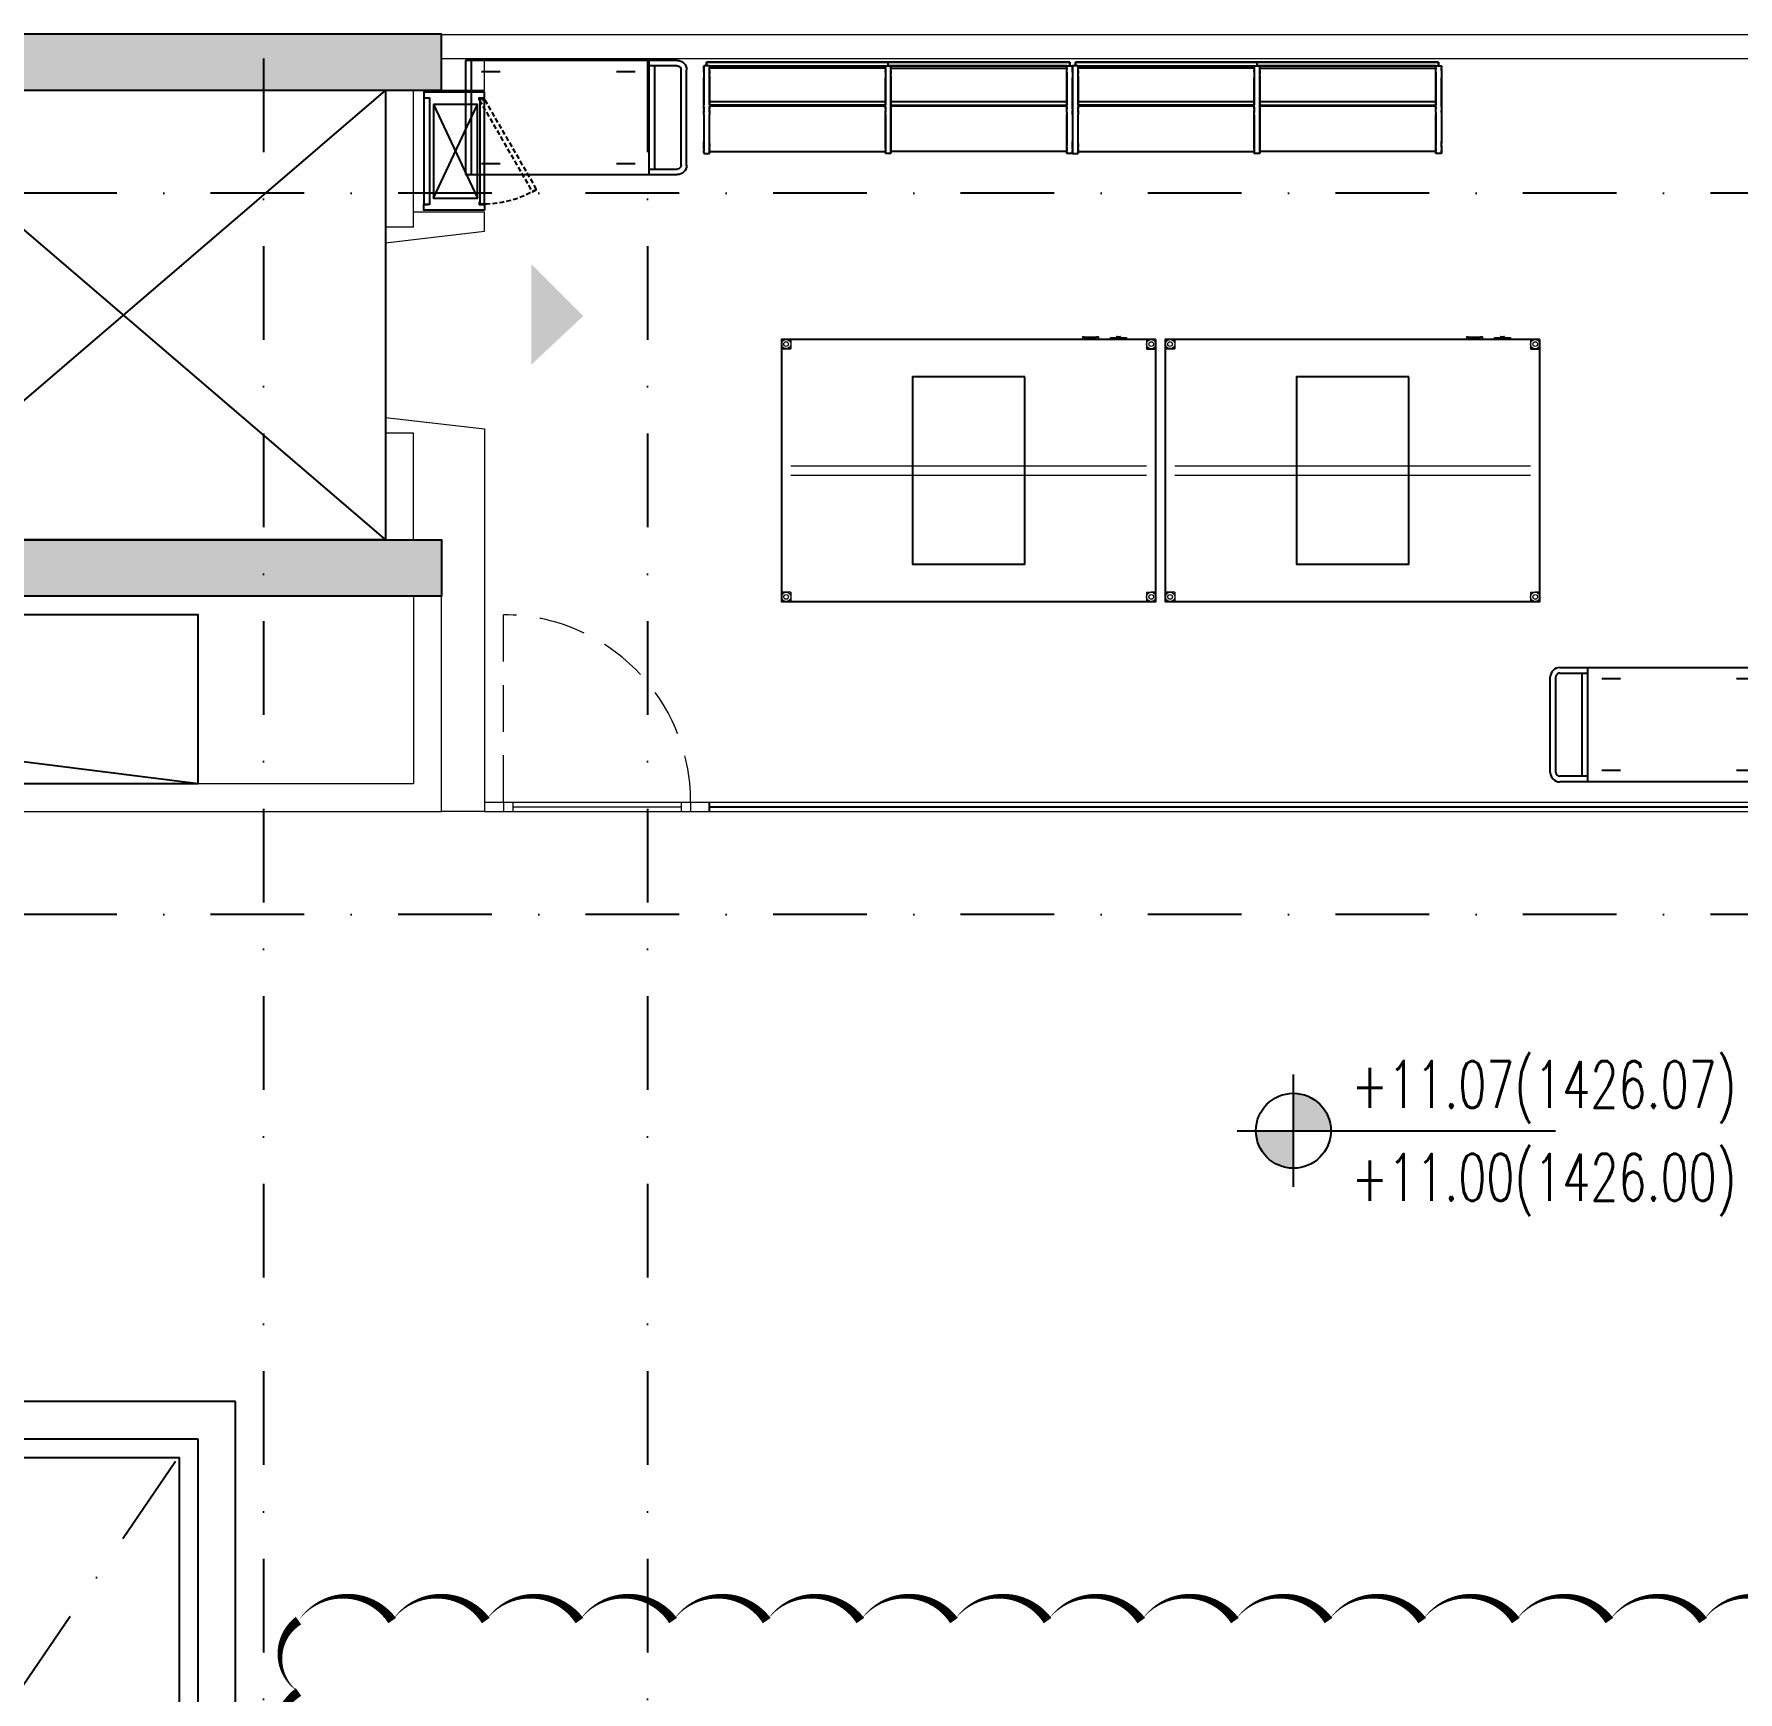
# Model space of a CAD drawing. Header units: millimetres. Extents: x -2755 to 27598, y -1135 to 13405.
# Drawn here: x 13842 to 14752, y 4345 to 5230 of the extents above; entities that cross this region are included whole.
import ezdxf

# ---------------------------------------------------------------- set-up
doc = ezdxf.new("R2010")
doc.units = ezdxf.units.MM
doc.header["$LTSCALE"] = 100
for name, pattern in [('ACAD_ISO03W100', [30, 12, -18]), ('DASHDOT', [1, 0.5, -0.25, 0, -0.25]), ('DASHDOT2', [0.5, 0.25, -0.125, 0, -0.125]), ('HIDDEN', [0.375, 0.25, -0.125])]:
    doc.linetypes.add(name, pattern=pattern)
doc.layers.add('AKS', color=7, linetype='DASHDOT2', transparency=0.8)
for name, color, linetype in [('DUVAR', 7, 'Continuous'), ('GOR', 7, 'Continuous'), ('KA-PEN', 5, 'Continuous'), ('KOLON', 7, 'Continuous'), ('KOT', 7, 'Continuous'), ('MERD', 7, 'Continuous'), ('OK', 7, 'Continuous'), ('OLCU DIS', 7, 'Continuous'), ('Rec-mantolamabazarengi', 45, 'Continuous'), ('TARAMA', 7, 'Continuous'), ('TEFRIS TIBBI', 7, 'Continuous')]:
    doc.layers.add(name, color=color, linetype=linetype)
doc.layers.add('REVIZYON_4', color=7, linetype='Continuous', true_color=0x1f38e0)
for name, color, linetype, lineweight in [('Y-DUVAR ALCIPAN', 94, 'Continuous', 20), ('Y-DUVAR BIMS', 14, 'Continuous', 25), ('Y-DUVAR GAZBETON', 161, 'Continuous', 20)]:
    doc.layers.add(name, color=color, linetype=linetype, lineweight=lineweight)
doc.styles.add('olcu', font='romans.shx', dxfattribs={"width": 0.5})
doc.dimstyles.new('1-200', dxfattribs={"dimtxt": 40, "dimasz": 2, "dimexe": 0, "dimexo": 0, "dimgap": 10, "dimtad": 1, "dimdec": 4, "dimrnd": 0.1, "dimzin": 9, "dimdsep": 46, "dimtxsty": 'olcu', "dimblk1": 'SOL', "dimblk2": 'SAG', "dimsah": 1, "dimcen": 0, "dimse1": 1, "dimse2": 1, "dimclre": 13, "dimadec": 0, "dimazin": 0, "dimtfac": 1, "dimtdec": 4, "dimtix": 1, "dimtmove": 2, "dimatfit": 2, "dimldrblk": 'SOL', "dimfxl": 0, "dimtolj": 1, "dimarcsym": 0})

# ---------------------------------------------------------------- blocks, each defined once
blk = doc.blocks.new('asansorler1')
at = {"layer": 'MERD', "color": 6, "linetype": 'Continuous'}
for p, q in [((14050, 5190), (14330, 4950)), ((14330, 5190), (14050, 4950))]:
    blk.add_line(p, q, dxfattribs=at)
blk.add_lwpolyline([(14050, 4950), (14050, 5190), (14330, 5190), (14330, 4950)], close=True, dxfattribs=at)
blk = doc.blocks.new('TASIYICI SISTEM (2.KAT)')
at = {"layer": 'TARAMA'}
h = blk.add_hatch(dxfattribs=at)
h.set_pattern_fill('ANSI33', color=253, scale=100)
h.set_pattern_definition([(45, (83461.35, -12320), (-17.6776695, 17.6776695), []), (45, (83479.027, -12320), (-17.6776695, 17.6776695), [12.5, -6.25])])
h.paths.add_polyline_path([(2445, -4415), (2345, -4415), (2345, -5710), (2375, -5710), (2375, -5565), (2645, -5565), (2645, -5245), (2615, -5245), (2615, -5535), (2375, -5535), (2375, -4445), (2445, -4445)])
h.paths.add_polyline_path([(2305, -8055), (2375, -8055), (2375, -7995), (2305, -7995)])
h.paths.add_polyline_path([(9750, -10610), (9820, -10610), (9820, -10540), (9750, -10540)])
h.paths.add_polyline_path([(8900, -10610), (8970, -10610), (8970, -10540), (8900, -10540)])
h.paths.add_polyline_path([(8050, -10610), (8120, -10610), (8120, -10540), (8050, -10540)])
h.paths.add_polyline_path([(13150, -8060), (13220, -8060), (13220, -7990), (13150, -7990)])
h.paths.add_polyline_path([(13150, -6360), (13220, -6360), (13220, -6290), (13150, -6290)])
h.paths.add_polyline_path([(13150, -7210), (13220, -7210), (13220, -7140), (13150, -7140)])
h.paths.add_polyline_path([(8865, -6320), (8970, -6320), (8970, -6290), (8865, -6290)])
h.paths.add_polyline_path([(8865, -6780), (8970, -6780), (8970, -6750), (8865, -6750)])
h.paths.add_polyline_path([(9367.5, -7360), (9367.5, -7390), (8900, -7390), (8900, -7360)])
h.paths.add_polyline_path([(9750, -9760), (9820, -9760), (9820, -9690), (9750, -9690)])
h.paths.add_polyline_path([(8900, -9760), (8970, -9760), (8970, -9690), (8900, -9690)])
h.paths.add_polyline_path([(8050, -9760), (8120, -9760), (8120, -9690), (8050, -9690)])
h.paths.add_polyline_path([(9750, -7210), (9820, -7210), (9820, -7080), (9750, -7080)])
h.paths.add_polyline_path([(5260, -8060), (5330, -8060), (5330, -7990), (5260, -7990)])
h.paths.add_polyline_path([(6110, -8060), (6180, -8060), (6180, -7990), (6110, -7990)])
h.paths.add_polyline_path([(12300, -8060), (12370, -8060), (12370, -7990), (12300, -7990)])
h.paths.add_polyline_path([(11450, -8060), (11520, -8060), (11520, -7990), (11450, -7990)])
h.paths.add_polyline_path([(4335, -7205), (4405, -7205), (4405, -7145), (4335, -7145)])
h.paths.add_polyline_path([(9367.5, -7120), (9027.5, -7120), (9027.5, -7090), (9367.5, -7090)])
h.paths.add_polyline_path([(2880, -10170), (2335, -10170), (2335, -9740), (2880, -9740), (2880, -9710), (2305, -9710), (2305, -10200), (2880, -10200)])
h.paths.add_polyline_path([(3595, -10055), (3595, -10200), (3780, -10200), (3780, -10170), (3625, -10170), (3625, -10055)])
h.paths.add_polyline_path([(6960, -7210), (7030, -7210), (7030, -7080), (6960, -7080)])
h.paths.add_polyline_path([(9750, -8910), (9820, -8910), (9820, -8840), (9750, -8840)])
h.paths.add_polyline_path([(8900, -8910), (8970, -8910), (8970, -8840), (8900, -8840)])
h.paths.add_polyline_path([(8050, -8910), (8120, -8910), (8120, -8840), (8050, -8840)])
h.paths.add_polyline_path([(12300, -6360), (12370, -6360), (12370, -6290), (12300, -6290)])
h.paths.add_polyline_path([(12300, -7210), (12370, -7210), (12370, -7140), (12300, -7140)])
h.paths.add_polyline_path([(11450, -6360), (11520, -6360), (11520, -6290), (11450, -6290)])
h.paths.add_polyline_path([(11450, -7210), (11520, -7210), (11520, -7140), (11450, -7140)])
h.paths.add_polyline_path([(10600, -6360), (10670, -6360), (10670, -6290), (10600, -6290)])
h.paths.add_polyline_path([(10600, -7210), (10670, -7210), (10670, -7140), (10600, -7140)])
h.paths.add_polyline_path([(10600, -8060), (10670, -8060), (10670, -7990), (10600, -7990)])
h.paths.add_polyline_path([(3060, -8840), (3130, -8840), (3130, -8910), (3060, -8910)])
h.paths.add_polyline_path([(2305, -8905), (2375, -8905), (2375, -8845), (2305, -8845)])
h.paths.add_polyline_path([(2995, -5525), (3245, -5525), (3245, -5565), (2995, -5565)])
h.paths.add_polyline_path([(4355, -10200), (4405, -10200), (4405, -10130), (4355, -10130)])
h.paths.add_polyline_path([(9750, -6360), (9820, -6360), (9820, -6290), (9750, -6290)])
h.paths.add_polyline_path([(9750, -8060), (9820, -8060), (9820, -7990), (9750, -7990)])
h.paths.add_polyline_path([(8900, -8060), (8970, -8060), (8970, -7990), (8900, -7990)])
h.paths.add_polyline_path([(8050, -8060), (8120, -8060), (8120, -7990), (8050, -7990)])
h.paths.add_polyline_path([(6960, -8060), (7030, -8060), (7030, -7990), (6960, -7990)])
h.paths.add_polyline_path([(6110, -7210), (6180, -7210), (6180, -7140), (6110, -7140)])
h.paths.add_polyline_path([(5260, -7210), (5330, -7210), (5330, -7140), (5260, -7140)])
h.paths.add_polyline_path([(6960, -6360), (7030, -6360), (7030, -6290), (6960, -6290)])
h.paths.add_polyline_path([(6110, -6360), (6180, -6360), (6180, -6290), (6110, -6290)])
h.paths.add_polyline_path([(5260, -6360), (5330, -6360), (5330, -6290), (5260, -6290)])
h.paths.add_polyline_path([(3060, -7210), (3130, -7210), (3130, -7140), (3060, -7140)])
h.paths.add_polyline_path([(3710, -7210), (3780, -7210), (3780, -7140), (3710, -7140)])
h.paths.add_polyline_path([(2305, -7205), (2375, -7205), (2375, -7145), (2305, -7145)], flags=0)
h.paths.add_polyline_path([(2305, -7205), (2375, -7205), (2375, -7145), (2305, -7145)], flags=17)
h.paths.add_polyline_path([(3060, -8060), (3130, -8060), (3130, -7990), (3060, -7990)])
h.paths.add_polyline_path([(4335, -8055), (4405, -8055), (4405, -7995), (4335, -7995)])
h.paths.add_polyline_path([(3710, -8060), (3780, -8060), (3780, -7990), (3710, -7990)])
h.paths.add_polyline_path([(4335, -8905), (4405, -8905), (4405, -8845), (4335, -8845)])
h.paths.add_polyline_path([(3710, -8910), (3780, -8910), (3780, -8840), (3710, -8840)])
h.paths.add_polyline_path([(4355, -9760), (4405, -9760), (4405, -9690), (4355, -9690)])
h.paths.add_polyline_path([(3710, -9760), (3780, -9760), (3780, -9690), (3710, -9690)])
h.paths.add_polyline_path([(2305, -7205), (2375, -7205), (2375, -7145), (2305, -7145)], flags=17)
h.paths.add_polyline_path([(2305, -6320), (3130, -6320), (3130, -6250), (3060, -6250), (3060, -6290), (2375, -6290), (2375, -6250), (2305, -6250)])
h.paths.add_polyline_path([(4130, -5805), (3840, -5805), (3840, -6290), (3710, -6290), (3710, -6320), (3870, -6320), (3870, -5835), (4130, -5835), (4130, -6320), (4405, -6320), (4405, -6290), (4160, -6290), (4160, -5535), (3710, -5535), (3710, -5565), (4130, -5565)])
h.paths.add_polyline_path([(8110, -6320), (7870, -6320), (7870, -6780), (7840, -6780), (7840, -6290), (8725, -6290), (8725, -6320), (8140, -6320), (8140, -6750), (8725, -6750), (8725, -6780), (8110, -6780)])
h.paths.add_polyline_path([(7840, -7360), (8180, -7360), (8180, -7390), (7840, -7390)])
h.paths.add_polyline_path([(7840, -7120), (8180, -7120), (8180, -7090), (7840, -7090)])
h.paths.add_polyline_path([(4415, -7210), (4465, -7210), (4465, -7140), (4415, -7140)])
h.paths.add_polyline_path([(4480, -6320), (4415, -6320), (4415, -6290), (4480, -6290)])
h.paths.add_polyline_path([(3060, -10170), (3060, -10200), (3245, -10200), (3245, -10170), (3245, -9995), (3215, -9995), (3215, -10170)])
h.paths.add_polyline_path([(2880, -10200), (2305, -10200), (2305, -9710), (2880, -9710), (2880, -9740), (2335, -9740), (2335, -10170), (2880, -10170)])
at = {"layer": 'AKS', "color": 14, "ltscale": 2}
for p, q in [((8085, 1005), (8085, -13375)), ((8290, 1005), (8290, -13375)), ((16415, -7175), (-7145, -7175)), ((16415, -7560), (-7145, -7560))]:
    blk.add_line(p, q, dxfattribs=at)
at = {"layer": 'GOR', "color": 6}
blk.add_lwpolyline([(7870, -7400), (7890, -7470), (8050, -7490)], dxfattribs=at)
blk.add_lwpolyline([(7870, -7490), (8050, -7490), (8050, -7400), (7870, -7400)], close=True, dxfattribs=at)
at = {"layer": 'KOLON', "color": 4}
for points in [[(7840, -7120), (8180, -7120), (8180, -7090), (7840, -7090)], [(7840, -7360), (8180, -7360), (8180, -7390), (7840, -7390)]]:
    blk.add_lwpolyline(points, close=True, dxfattribs=at)
at = {"layer": 'Y-DUVAR GAZBETON'}
for p, q in [((8150, -7193), (8150, -7120)), ((8165, -7193), (8165, -7120)), ((8165, -7193), (8150, -7193)), ((8150, -7360), (8150, -7303)), ((8165, -7303), (8150, -7303)), ((8165, -7360), (8165, -7303))]:
    blk.add_line(p, q, dxfattribs=at)
at = {"layer": 'MERD', "color": 6}
blk.add_blockref('asansorler1', (-6180, -12310), dxfattribs=at)
blk = doc.blocks.new('KOT-PL(TEMIZ&KABA)')
at = {"layer": 'KOT', "linetype": 'Continuous', "lineweight": -3}
h = blk.add_hatch(color=7, dxfattribs=at)
h.paths.add_polyline_path([(0, 0), (0.2, 0, 0.414214), (0, 0.2)])
h.paths.add_polyline_path([(0, 0), (-0.2, 0, 0.414214), (0, -0.2)])
at = {"layer": 'KOT', "color": 7, "lineweight": -3}
for p, q in [((0, -0.3), (0, 0.3)), ((-0.3, 0), (1.4, 0))]:
    blk.add_line(p, q, dxfattribs=at)
at = {"layer": 'KOT', "color": 7, "linetype": 'Continuous', "lineweight": -3}
blk.add_circle((0, 0), 0.2, dxfattribs=at)
at = {"layer": 'KOT', "color": 7, "linetype": 'Continuous', "lineweight": -3, "style": 'olcu', "width": 0.7}
for tag, p in [('KOTTEMIZ', (0.3105, 0.1216)), ('KOTKABA', (0.3105, -0.3734))]:
    blk.add_attdef(tag, p, '', height=0.25, dxfattribs=at)
blk = doc.blocks.new('DIS CEPHE_KAT2')
at = {"layer": 'Rec-mantolamabazarengi'}
blk.add_lwpolyline([(13930, 4190), (13920, 4190), (13920, 4470), (13612.5, 4470), (13612.5, 4480)], dxfattribs=at)
at = {"layer": 'Y-DUVAR BIMS'}
for p, q in [((13950, 4500), (13612.5, 4500)), ((13950, 4330), (13950, 4500)), ((13930, 4480), (13612.5, 4480)), ((13930, 4330), (13930, 4480))]:
    blk.add_line(p, q, dxfattribs=at)
blk = doc.blocks.new('SOL')
at = {"color": 0}
for p, q in [((0, 30), (0, -6.96)), ((7.58, 0), (-6.97, 0))]:
    blk.add_line(p, q, dxfattribs=at)
blk.add_circle((0, 0), 3, dxfattribs=at)
blk = doc.blocks.new('SAG')
at = {"color": 0}
for p, q in [((0, -30), (0, 6.96)), ((7.58, 0), (-6.97, 0))]:
    blk.add_line(p, q, dxfattribs=at)
blk.add_circle((0, 0), 3, dxfattribs=at)
blk = doc.blocks.new('*D236')
at = {"layer": 'OLCU DIS', "color": 0, "lineweight": -2, "transparency": 16777216}
blk.add_line((-1200, 1712), (-1200, 12198), dxfattribs=at)
at = {"layer": 'OLCU DIS', "color": 0, "lineweight": -2, "transparency": 16777216, "xscale": 2, "yscale": 2, "zscale": 2}
for name, p, rotation in [('SAG', (-1200, 12200), 90), ('SOL', (-1200, 1710), 270)]:
    blk.add_blockref(name, p, dxfattribs=dict(at, rotation=rotation))
at = {"layer": 'OLCU DIS', "color": 0, "transparency": 16777216, "insert": (-1230, 6955), "char_height": 40, "attachment_point": 5, "rotation": 90, "style": 'olcu'}
blk.add_mtext('\\A1;10490', dxfattribs=at)
blk = doc.blocks.new('_Open30')
at = {"color": 0, "linetype": 'ByBlock', "lineweight": -2}
for p, q in [((-1, 0.27), (0, 0)), ((0, 0), (-1, -0.27)), ((0, 0), (-1, 0))]:
    blk.add_line(p, q, dxfattribs=at)
blk = doc.blocks.new('*D280')
at = {"layer": 'OLCU DIS', "color": 0, "lineweight": -2, "transparency": 16777216}
blk.add_line((19098, -1055), (-328, -1055), dxfattribs=at)
at = {"layer": 'OLCU DIS', "color": 0, "lineweight": -2, "transparency": 16777216, "xscale": 2, "yscale": 2, "zscale": 2, "rotation": 180}
blk.add_blockref('SAG', (-330, -1055), dxfattribs=at)
at = {"layer": 'OLCU DIS', "color": 0, "lineweight": -2, "transparency": 16777216, "xscale": 2, "yscale": 2, "zscale": 2}
blk.add_blockref('SOL', (19100, -1055), dxfattribs=at)
at = {"layer": 'OLCU DIS', "color": 0, "transparency": 16777216, "insert": (9385, -1025), "char_height": 40, "attachment_point": 5, "style": 'olcu'}
blk.add_mtext('\\A1;19430', dxfattribs=at)
blk = doc.blocks.new('*D329')
at = {"layer": 'OLCU DIS', "color": 0, "lineweight": -2, "transparency": 16777216}
blk.add_line((13928, -695), (13619.49, -695), dxfattribs=at)
at = {"layer": 'OLCU DIS', "color": 0, "lineweight": -2, "transparency": 16777216, "xscale": 2, "yscale": 2, "zscale": 2, "rotation": 180}
blk.add_blockref('SAG', (13617.49, -695), dxfattribs=at)
at = {"layer": 'OLCU DIS', "color": 0, "lineweight": -2, "transparency": 16777216, "xscale": 2, "yscale": 2, "zscale": 2}
blk.add_blockref('SOL', (13930, -695), dxfattribs=at)
at = {"layer": 'OLCU DIS', "color": 0, "transparency": 16777216, "insert": (13773.75, -665), "char_height": 40, "attachment_point": 5, "style": 'olcu'}
blk.add_mtext('\\A1;312.5', dxfattribs=at)
blk = doc.blocks.new('*D358')
at = {"layer": 'OLCU DIS', "color": 0, "lineweight": -2, "transparency": 16777216}
blk.add_line((22230, 12198), (22230, 1712), dxfattribs=at)
at = {"layer": 'OLCU DIS', "color": 0, "lineweight": -2, "transparency": 16777216, "xscale": 2, "yscale": 2, "zscale": 2}
for name, p, rotation in [('SOL', (22230, 12200), 90), ('SAG', (22230, 1710), 270)]:
    blk.add_blockref(name, p, dxfattribs=dict(at, rotation=rotation))
at = {"layer": 'OLCU DIS', "color": 0, "transparency": 16777216, "insert": (22200, 6955), "char_height": 40, "attachment_point": 5, "rotation": 90, "style": 'olcu'}
blk.add_mtext('\\A1;10490', dxfattribs=at)
blk = doc.blocks.new('*D382')
at = {"layer": 'OLCU DIS', "color": 0, "lineweight": -2, "transparency": 16777216}
blk.add_line((21990, 6028), (21990, 4482), dxfattribs=at)
at = {"layer": 'OLCU DIS', "color": 0, "lineweight": -2, "transparency": 16777216, "xscale": 2, "yscale": 2, "zscale": 2}
for name, p, rotation in [('SOL', (21990, 6030), 90), ('SAG', (21990, 4480), 270)]:
    blk.add_blockref(name, p, dxfattribs=dict(at, rotation=rotation))
at = {"layer": 'OLCU DIS', "color": 0, "transparency": 16777216, "insert": (21960, 5255), "char_height": 40, "attachment_point": 5, "rotation": 90, "style": 'olcu'}
blk.add_mtext('\\A1;1550', dxfattribs=at)
blk = doc.blocks.new('*U145')
at = {"color": 0, "linetype": 'Continuous', "lineweight": 9, "ltscale": 200}
for p, q in [((0, 5), (0, 0)), ((0, 5), (15, 5)), ((0, 0), (15, 0)), ((10, 5), (10, 0)), ((15, 5), (15, 0)), ((15, 2.5), (105, 2.5)), ((105, 5), (105, 0)), ((105, 5), (120, 5)), ((105, 0), (120, 0)), ((110, 5), (110, 0)), ((120, 5), (120, 0))]:
    blk.add_line(p, q, dxfattribs=at)
at = {"color": 16, "linetype": 'Continuous', "lineweight": 9, "ltscale": 200}
for p, q in [((15, 5), (105, 5)), ((15, 0), (105, 0))]:
    blk.add_line(p, q, dxfattribs=at)
at = {"color": 0}
for p, q in [((120, 0), (120, 5)), ((687, 0), (687, 5)), ((697, 0), (697, 5))]:
    blk.add_line(p, q, dxfattribs=at)
at = {"color": 0, "linetype": 'HIDDEN', "lineweight": 9}
blk.add_lwpolyline([(10, 5), (10, 105)], dxfattribs=at)
at = {"color": 16, "linetype": 'Continuous', "lineweight": 9, "ltscale": 200}
for points in [[(120, 5), (687, 5)], [(120, 0), (687, 0)]]:
    blk.add_lwpolyline(points, dxfattribs=at)
at = {"color": 0}
for points in [[(120, 2.5), (687, 2.5)], [(687, 5), (697, 5)], [(687, 0), (697, 0)]]:
    blk.add_lwpolyline(points, dxfattribs=at)
at = {"color": 0, "linetype": 'HIDDEN', "lineweight": 9}
blk.add_arc((10, 5), 100, 360, 90, dxfattribs=at)
blk = doc.blocks.new('kontrol paneli')
at = {"color": 11}
for p, q in [((-56.35, 27.35), (-6.35, 3.85)), ((-6.35, 27.35), (-56.35, 3.85))]:
    blk.add_line(p, q, dxfattribs=at)
at = {"color": 8}
for points in [[(-58.65, 2.85), (-60, 2.85), (-60, 0), (-63, 0), (-63, 32.5), (-60, 32.5), (-60, 30.5)], [(-4.35, 2.85), (-3, 2.85), (-3, 0), (0, 0), (0, 32.5), (0, 32.5), (-3, 32.5), (-3, 30.5)]]:
    blk.add_lwpolyline(points, dxfattribs=at)
blk.add_lwpolyline([(-59.75, 32.5), (-3.25, 32.5), (-3.25, 29.35), (-59.75, 29.35)], close=True, dxfattribs=at)
at = {"color": 11}
blk.add_lwpolyline([(-56.35, 27.35), (-6.35, 27.35), (-6.35, 3.85), (-56.35, 3.85)], close=True, dxfattribs=at)
at = {"color": 5, "linetype": 'HIDDEN', "ltscale": 0.1}
blk.add_lwpolyline([(-58.74, 2.76), (-9.81, -25.49), (-11.11, -27.74), (-60.04, 0.51), (-58.74, 2.76), (-58.74, 2.76)], dxfattribs=at)
at = {"color": 5}
blk.add_lwpolyline([(-59.75, 2.6), (-3.25, 2.6), (-3.25, 0), (-59.75, 0)], close=True, dxfattribs=at)
blk.add_circle((-58.95, 0.8), 0.3, dxfattribs=at)
blk.add_circle((-58.95, 0.8), 0.3, dxfattribs=at)
at = {"color": 5, "linetype": 'HIDDEN', "ltscale": 0.1}
blk.add_arc((-58.95, 0.8), 55.71, 329.17714, 1.8517, dxfattribs=at)
blk = doc.blocks.new('M_TRO402')
at = {"color": 0, "linetype": 'Continuous'}
for p, q in [((-113, 30.5), (0, 30.5)), ((-113, 27.5), (-98, 27.5)), ((-101, -27.5), (-101, 27.5)), ((-98, -30.5), (-98, 30.5)), ((-3, 30.5), (-3, -30.5)), ((0, 30.5), (0, -30.5)), ((-118, -25.5), (-118, 25.5)), ((-115, -25.5), (-115, 25.5)), ((-98, -27.5), (-113, -27.5)), ((0, -30.5), (-113, -30.5))]:
    blk.add_line(p, q, dxfattribs=at)
at = {"color": 0, "linetype": 'HIDDEN'}
for p, q in [((-80.5, 24.5), (-90.5, 24.5)), ((-8.5, 24.5), (-18.5, 24.5)), ((-80.5, -24.5), (-90.5, -24.5)), ((-8.5, -24.5), (-18.5, -24.5))]:
    blk.add_line(p, q, dxfattribs=at)
at = {"color": 0, "linetype": 'Continuous'}
for centre, radius, start, end in [((-113, 25.5), 5, 89.86312, 180), ((-113, 25.5), 2, 89.86312, 180), ((-113, -25.5), 5, 180, 269.95437), ((-113, -25.5), 2, 180, 269.95437)]:
    blk.add_arc(centre, radius, start, end, dxfattribs=at)
blk = doc.blocks.new('M_MSF027')
at = {"color": 0}
for p, q in [((48.4875, 0), (-48.4875, 0)), ((-48.4875, 0), (48.4875, 0)), ((-48.4875, -2), (-48.4875, 0)), ((-48.4875, -2), (-48.4875, 0)), ((48.4875, -2), (48.4875, 0)), ((48.4875, 0), (48.4875, -2)), ((-48.4875, -2), (46.9875, -2)), ((46.9875, -2), (-48.4875, -2)), ((-46.9875, -3.2), (46.9875, -3.2)), ((-46.9875, -3.2), (46.9875, -3.2)), ((-46.9875, -21.075), (-46.9875, -3.2)), ((-46.9875, -21.075), (-46.9875, -3.2)), ((46.9875, -2), (49.9875, -2)), ((46.9875, -2.075), (46.9875, -2)), ((46.9875, -2.075), (46.9875, -2)), ((46.9875, -2.075), (46.9875, -2.275)), ((46.9875, -2.075), (46.9875, -2.275)), ((46.9875, -2.625), (46.9875, -2.275)), ((46.9875, -2.625), (46.9875, -2.275)), ((46.9875, -3.1), (46.9875, -2.625)), ((46.9875, -3.1), (46.9875, -2.625)), ((46.9875, -3.1), (46.9875, -3.7)), ((46.9875, -3.1), (46.9875, -3.7)), ((46.9875, -4.425), (46.9875, -3.7)), ((46.9875, -4.425), (46.9875, -3.7)), ((46.9875, -5.275), (46.9875, -4.425)), ((46.9875, -5.275), (46.9875, -4.425)), ((46.9875, -6.2), (46.9875, -5.275)), ((46.9875, -5.275), (46.9875, -6.2)), ((46.9875, -7.2), (46.9875, -6.2)), ((46.9875, -6.2), (46.9875, -7.2)), ((46.9875, -7.2), (46.9875, -8.275)), ((46.9875, -8.275), (46.9875, -7.2)), ((46.9875, -22.75), (46.9875, -8.275)), ((46.9875, -8.275), (46.9875, -22.75)), ((46.9875, -22.75), (46.9875, -8.275)), ((49.9875, -2), (49.9875, -2.075)), ((49.9875, -2), (49.9875, -2.075)), ((49.9875, -2.275), (49.9875, -2.075)), ((49.9875, -2.275), (49.9875, -2.075)), ((49.9875, -2.275), (49.9875, -2.625)), ((49.9875, -2.625), (49.9875, -2.275)), ((49.9875, -2.625), (49.9875, -3.1)), ((49.9875, -2.625), (49.9875, -3.1)), ((49.9875, -3.7), (49.9875, -3.1)), ((49.9875, -3.7), (49.9875, -3.1)), ((49.9875, -3.7), (49.9875, -4.425)), ((49.9875, -4.425), (49.9875, -3.7)), ((49.9875, -4.425), (49.9875, -5.275)), ((49.9875, -4.425), (49.9875, -5.275)), ((49.9875, -5.275), (49.9875, -6.2)), ((49.9875, -5.275), (49.9875, -6.2)), ((49.9875, -6.2), (49.9875, -7.2)), ((49.9875, -6.2), (49.9875, -7.2)), ((49.9875, -7.2), (49.9875, -8.275)), ((49.9875, -7.2), (49.9875, -8.275)), ((49.9875, -22.75), (49.9875, -8.275)), ((49.9875, -8.275), (49.9875, -22.75)), ((49.9875, -8.275), (49.9875, -22.75)), ((-46.9875, -21.075), (46.9875, -21.075)), ((-46.9875, -23), (-46.9875, -21.075)), ((-46.9875, -23), (46.9875, -23)), ((-46.9875, -23.525), (-46.9875, -23)), ((-46.9875, -23.525), (-46.9875, -47.675)), ((-46.9875, -47.675), (-46.9875, -23.525)), ((46.9875, -23.525), (-46.9875, -23.525)), ((46.9875, -23.775), (46.9875, -22.75)), ((46.9875, -23.775), (46.9875, -22.75)), ((46.9875, -24.825), (46.9875, -23.775)), ((46.9875, -23.775), (46.9875, -24.825)), ((46.9875, -25.85), (46.9875, -24.825)), ((46.9875, -25.85), (46.9875, -24.825)), ((46.9875, -26.9), (46.9875, -25.85)), ((46.9875, -26.9), (46.9875, -25.85)), ((46.9875, -26.9), (46.9875, -27.925)), ((46.9875, -26.9), (46.9875, -27.925)), ((49.9875, -22.75), (49.9875, -23.775)), ((49.9875, -23.775), (49.9875, -22.75)), ((49.9875, -23.775), (49.9875, -24.825)), ((49.9875, -23.775), (49.9875, -24.825)), ((49.9875, -24.825), (49.9875, -25.85)), ((49.9875, -24.825), (49.9875, -25.85)), ((49.9875, -25.85), (49.9875, -26.9)), ((49.9875, -26.9), (49.9875, -25.85)), ((49.9875, -26.9), (49.9875, -27.925)), ((49.9875, -26.9), (49.9875, -27.925)), ((46.9875, -42.4), (46.9875, -27.925)), ((46.9875, -27.925), (46.9875, -42.4)), ((49.9875, -27.925), (49.9875, -42.4)), ((49.9875, -27.925), (49.9875, -42.4)), ((46.9875, -43.475), (46.9875, -42.4)), ((46.9875, -42.4), (46.9875, -43.475)), ((46.9875, -43.475), (46.9875, -44.475)), ((46.9875, -44.475), (46.9875, -43.475)), ((46.9875, -45.425), (46.9875, -44.475)), ((46.9875, -45.425), (46.9875, -44.475)), ((46.9875, -46.25), (46.9875, -45.425)), ((46.9875, -45.425), (46.9875, -46.25)), ((49.9875, -42.4), (49.9875, -43.475)), ((49.9875, -43.475), (49.9875, -42.4)), ((49.9875, -44.475), (49.9875, -43.475)), ((49.9875, -44.475), (49.9875, -43.475)), ((49.9875, -44.475), (49.9875, -45.425)), ((49.9875, -45.425), (49.9875, -44.475)), ((49.9875, -45.425), (49.9875, -46.25)), ((49.9875, -45.425), (49.9875, -46.25)), ((46.9875, -47.675), (-46.9875, -47.675)), ((46.9875, -47.675), (-46.9875, -47.675)), ((46.9875, -46.975), (46.9875, -46.25)), ((46.9875, -46.25), (46.9875, -46.975)), ((46.9875, -46.975), (46.9875, -47.575)), ((46.9875, -47.575), (46.9875, -46.975)), ((46.9875, -48.05), (46.9875, -47.575)), ((46.9875, -48.05), (46.9875, -47.575)), ((46.9875, -48.4), (46.9875, -48.05)), ((46.9875, -48.05), (46.9875, -48.4)), ((46.9875, -48.4), (46.9875, -48.625)), ((46.9875, -48.625), (46.9875, -48.4)), ((46.9875, -48.675), (46.9875, -48.625)), ((46.9875, -48.625), (46.9875, -48.675)), ((49.9875, -48.675), (46.9875, -48.675)), ((49.9875, -46.25), (49.9875, -46.975)), ((49.9875, -46.25), (49.9875, -46.975)), ((49.9875, -47.575), (49.9875, -46.975)), ((49.9875, -46.975), (49.9875, -47.575)), ((49.9875, -47.575), (49.9875, -48.05)), ((49.9875, -48.05), (49.9875, -47.575)), ((49.9875, -48.05), (49.9875, -48.4)), ((49.9875, -48.05), (49.9875, -48.4)), ((49.9875, -48.625), (49.9875, -48.4)), ((49.9875, -48.4), (49.9875, -48.625)), ((49.9875, -48.625), (49.9875, -48.675)), ((49.9875, -48.675), (49.9875, -48.625))]:
    blk.add_line(p, q, dxfattribs=at)
blk = doc.blocks.new('M_MSF026')
at = {"color": 0}
for p, q in [((-48.4875, 0), (48.4875, 0)), ((48.4875, 0), (-48.4875, 0)), ((-48.4875, -2), (-48.4875, 0)), ((-48.4875, -2), (-48.4875, 0)), ((48.4875, -2), (48.4875, 0)), ((48.4875, 0), (48.4875, -2)), ((-46.9875, -2), (-49.9875, -2)), ((-49.9875, -2), (-49.9875, -2.05)), ((-49.9875, -2.05), (-49.9875, -2)), ((-49.9875, -2.275), (-49.9875, -2.05)), ((-49.9875, -2.05), (-49.9875, -2.275)), ((-49.9875, -2.625), (-49.9875, -2.275)), ((-49.9875, -2.625), (-49.9875, -2.275)), ((-49.9875, -3.1), (-49.9875, -2.625)), ((-49.9875, -2.625), (-49.9875, -3.1)), ((-49.9875, -3.7), (-49.9875, -3.1)), ((-49.9875, -3.7), (-49.9875, -3.1)), ((-49.9875, -4.425), (-49.9875, -3.7)), ((-49.9875, -4.425), (-49.9875, -3.7)), ((-49.9875, -4.425), (-49.9875, -5.275)), ((-49.9875, -4.425), (-49.9875, -5.275)), ((-49.9875, -5.275), (-49.9875, -6.2)), ((-49.9875, -6.2), (-49.9875, -5.275)), ((-49.9875, -7.2), (-49.9875, -6.2)), ((-49.9875, -7.2), (-49.9875, -6.2)), ((-49.9875, -8.275), (-49.9875, -7.2)), ((-49.9875, -7.2), (-49.9875, -8.275)), ((-49.9875, -22.75), (-49.9875, -8.275)), ((-49.9875, -8.275), (-49.9875, -22.75)), ((-49.9875, -22.75), (-49.9875, -8.275)), ((46.9875, -2), (-46.9875, -2)), ((46.9875, -2), (-46.9875, -2)), ((-46.9875, -2.05), (-46.9875, -2)), ((-46.9875, -2), (-46.9875, -2.05)), ((-46.9875, -2.05), (-46.9875, -2.275)), ((-46.9875, -2.275), (-46.9875, -2.05)), ((-46.9875, -2.625), (-46.9875, -2.275)), ((-46.9875, -2.275), (-46.9875, -2.625)), ((-46.9875, -3.1), (-46.9875, -2.625)), ((-46.9875, -3.1), (-46.9875, -2.625)), ((-46.9875, -3.7), (-46.9875, -3.1)), ((-46.9875, -3.1), (-46.9875, -3.7)), ((-46.9875, -3.2), (46.9875, -3.2)), ((-46.9875, -3.2), (46.9875, -3.2)), ((-46.9875, -3.7), (-46.9875, -4.425)), ((-46.9875, -3.7), (-46.9875, -4.425)), ((-46.9875, -4.425), (-46.9875, -5.275)), ((-46.9875, -5.275), (-46.9875, -4.425)), ((-46.9875, -5.275), (-46.9875, -6.2)), ((-46.9875, -5.275), (-46.9875, -6.2)), ((-46.9875, -6.2), (-46.9875, -7.2)), ((-46.9875, -6.2), (-46.9875, -7.2)), ((-46.9875, -7.2), (-46.9875, -8.275)), ((-46.9875, -7.2), (-46.9875, -8.275)), ((-46.9875, -8.275), (-46.9875, -22.75)), ((-46.9875, -8.275), (-46.9875, -22.75)), ((-46.9875, -22.75), (-46.9875, -8.275)), ((46.9875, -2), (49.9875, -2)), ((46.9875, -2), (46.9875, -2.05)), ((46.9875, -2.05), (46.9875, -2)), ((46.9875, -2.275), (46.9875, -2.05)), ((46.9875, -2.05), (46.9875, -2.275)), ((46.9875, -2.625), (46.9875, -2.275)), ((46.9875, -2.625), (46.9875, -2.275)), ((46.9875, -2.625), (46.9875, -3.1)), ((46.9875, -2.625), (46.9875, -3.1)), ((46.9875, -3.7), (46.9875, -3.1)), ((46.9875, -3.7), (46.9875, -3.1)), ((46.9875, -4.425), (46.9875, -3.7)), ((46.9875, -4.425), (46.9875, -3.7)), ((46.9875, -5.275), (46.9875, -4.425)), ((46.9875, -4.425), (46.9875, -5.275)), ((46.9875, -5.275), (46.9875, -6.2)), ((46.9875, -6.2), (46.9875, -5.275)), ((46.9875, -7.2), (46.9875, -6.2)), ((46.9875, -7.2), (46.9875, -6.2)), ((46.9875, -8.275), (46.9875, -7.2)), ((46.9875, -7.2), (46.9875, -8.275)), ((46.9875, -8.275), (46.9875, -22.75)), ((46.9875, -22.75), (46.9875, -8.275)), ((46.9875, -22.75), (46.9875, -8.275)), ((49.9875, -2.05), (49.9875, -2)), ((49.9875, -2), (49.9875, -2.05)), ((49.9875, -2.05), (49.9875, -2.275)), ((49.9875, -2.275), (49.9875, -2.05)), ((49.9875, -2.625), (49.9875, -2.275)), ((49.9875, -2.275), (49.9875, -2.625)), ((49.9875, -2.625), (49.9875, -3.1)), ((49.9875, -3.1), (49.9875, -2.625)), ((49.9875, -3.7), (49.9875, -3.1)), ((49.9875, -3.1), (49.9875, -3.7)), ((49.9875, -3.7), (49.9875, -4.425)), ((49.9875, -3.7), (49.9875, -4.425)), ((49.9875, -5.275), (49.9875, -4.425)), ((49.9875, -4.425), (49.9875, -5.275)), ((49.9875, -5.275), (49.9875, -6.2)), ((49.9875, -5.275), (49.9875, -6.2)), ((49.9875, -6.2), (49.9875, -7.2)), ((49.9875, -6.2), (49.9875, -7.2)), ((49.9875, -7.2), (49.9875, -8.275)), ((49.9875, -7.2), (49.9875, -8.275)), ((49.9875, -8.275), (49.9875, -22.75)), ((49.9875, -22.75), (49.9875, -8.275)), ((49.9875, -8.275), (49.9875, -22.75)), ((-49.9875, -22.75), (-49.9875, -23.775)), ((-49.9875, -22.75), (-49.9875, -23.775)), ((-49.9875, -24.825), (-49.9875, -23.775)), ((-49.9875, -23.775), (-49.9875, -24.825)), ((-49.9875, -25.85), (-49.9875, -24.825)), ((-49.9875, -25.85), (-49.9875, -24.825)), ((-49.9875, -25.85), (-49.9875, -26.9)), ((-49.9875, -26.9), (-49.9875, -25.85)), ((-49.9875, -26.9), (-49.9875, -27.925)), ((-49.9875, -26.9), (-49.9875, -27.925)), ((46.9875, -21.075), (-46.9875, -21.075)), ((-46.9875, -23.775), (-46.9875, -22.75)), ((-46.9875, -23.775), (-46.9875, -22.75)), ((-46.9875, -23), (46.9875, -23)), ((-46.9875, -23.525), (46.9875, -23.525)), ((-46.9875, -23.775), (-46.9875, -24.825)), ((-46.9875, -24.825), (-46.9875, -23.775)), ((-46.9875, -24.825), (-46.9875, -25.85)), ((-46.9875, -24.825), (-46.9875, -25.85)), ((-46.9875, -26.9), (-46.9875, -25.85)), ((-46.9875, -25.85), (-46.9875, -26.9)), ((-46.9875, -27.925), (-46.9875, -26.9)), ((-46.9875, -27.925), (-46.9875, -26.9)), ((46.9875, -22.75), (46.9875, -23.775)), ((46.9875, -22.75), (46.9875, -23.775)), ((46.9875, -23.775), (46.9875, -24.825)), ((46.9875, -24.825), (46.9875, -23.775)), ((46.9875, -25.85), (46.9875, -24.825)), ((46.9875, -25.85), (46.9875, -24.825)), ((46.9875, -25.85), (46.9875, -26.9)), ((46.9875, -26.9), (46.9875, -25.85)), ((46.9875, -26.9), (46.9875, -27.925)), ((46.9875, -26.9), (46.9875, -27.925)), ((49.9875, -23.775), (49.9875, -22.75)), ((49.9875, -23.775), (49.9875, -22.75)), ((49.9875, -24.825), (49.9875, -23.775)), ((49.9875, -23.775), (49.9875, -24.825)), ((49.9875, -24.825), (49.9875, -25.85)), ((49.9875, -24.825), (49.9875, -25.85)), ((49.9875, -26.9), (49.9875, -25.85)), ((49.9875, -25.85), (49.9875, -26.9)), ((49.9875, -27.925), (49.9875, -26.9)), ((49.9875, -27.925), (49.9875, -26.9)), ((-49.9875, -42.4), (-49.9875, -27.925)), ((-49.9875, -27.925), (-49.9875, -42.4)), ((-46.9875, -27.925), (-46.9875, -42.4)), ((-46.9875, -42.4), (-46.9875, -27.925)), ((46.9875, -42.4), (46.9875, -27.925)), ((46.9875, -42.4), (46.9875, -27.925)), ((49.9875, -27.925), (49.9875, -42.4)), ((49.9875, -27.925), (49.9875, -42.4)), ((-49.9875, -43.475), (-49.9875, -42.4)), ((-49.9875, -43.475), (-49.9875, -42.4)), ((-49.9875, -44.5), (-49.9875, -43.475)), ((-49.9875, -43.475), (-49.9875, -44.5)), ((-49.9875, -44.5), (-49.9875, -45.425)), ((-49.9875, -45.425), (-49.9875, -44.5)), ((-49.9875, -46.25), (-49.9875, -45.425)), ((-49.9875, -45.425), (-49.9875, -46.25)), ((-46.9875, -43.475), (-46.9875, -42.4)), ((-46.9875, -42.4), (-46.9875, -43.475)), ((-46.9875, -43.475), (-46.9875, -44.5)), ((-46.9875, -44.5), (-46.9875, -43.475)), ((-46.9875, -45.425), (-46.9875, -44.5)), ((-46.9875, -44.5), (-46.9875, -45.425)), ((-46.9875, -45.425), (-46.9875, -46.25)), ((-46.9875, -46.25), (-46.9875, -45.425)), ((46.9875, -43.475), (46.9875, -42.4)), ((46.9875, -43.475), (46.9875, -42.4)), ((46.9875, -44.5), (46.9875, -43.475)), ((46.9875, -43.475), (46.9875, -44.5)), ((46.9875, -44.5), (46.9875, -45.425)), ((46.9875, -45.425), (46.9875, -44.5)), ((46.9875, -46.25), (46.9875, -45.425)), ((46.9875, -46.25), (46.9875, -45.425)), ((49.9875, -43.475), (49.9875, -42.4)), ((49.9875, -42.4), (49.9875, -43.475)), ((49.9875, -43.475), (49.9875, -44.5)), ((49.9875, -44.5), (49.9875, -43.475)), ((49.9875, -45.425), (49.9875, -44.5)), ((49.9875, -44.5), (49.9875, -45.425)), ((49.9875, -46.25), (49.9875, -45.425)), ((49.9875, -45.425), (49.9875, -46.25)), ((-49.9875, -46.25), (-49.9875, -46.975)), ((-49.9875, -46.975), (-49.9875, -46.25)), ((-49.9875, -47.575), (-49.9875, -46.975)), ((-49.9875, -47.575), (-49.9875, -46.975)), ((-49.9875, -47.575), (-49.9875, -48.05)), ((-49.9875, -47.575), (-49.9875, -48.05)), ((-49.9875, -48.05), (-49.9875, -48.4)), ((-49.9875, -48.4), (-49.9875, -48.05)), ((-49.9875, -48.4), (-49.9875, -48.625)), ((-49.9875, -48.4), (-49.9875, -48.625)), ((-49.9875, -48.675), (-49.9875, -48.625)), ((-49.9875, -48.675), (-49.9875, -48.625)), ((-49.9875, -48.675), (-46.9875, -48.675)), ((-46.9875, -46.25), (-46.9875, -46.975)), ((-46.9875, -46.25), (-46.9875, -46.975)), ((-46.9875, -47.575), (-46.9875, -46.975)), ((-46.9875, -46.975), (-46.9875, -47.575)), ((-46.9875, -47.575), (-46.9875, -48.05)), ((-46.9875, -48.05), (-46.9875, -47.575)), ((46.9875, -47.675), (-46.9875, -47.675)), ((46.9875, -47.675), (-46.9875, -47.675)), ((-46.9875, -48.05), (-46.9875, -48.4)), ((-46.9875, -48.05), (-46.9875, -48.4)), ((-46.9875, -48.625), (-46.9875, -48.4)), ((-46.9875, -48.625), (-46.9875, -48.4)), ((-46.9875, -48.625), (-46.9875, -48.675)), ((-46.9875, -48.625), (-46.9875, -48.675)), ((46.9875, -46.25), (46.9875, -46.975)), ((46.9875, -46.975), (46.9875, -46.25)), ((46.9875, -47.575), (46.9875, -46.975)), ((46.9875, -47.575), (46.9875, -46.975)), ((46.9875, -48.05), (46.9875, -47.575)), ((46.9875, -47.575), (46.9875, -48.05)), ((46.9875, -48.05), (46.9875, -48.4)), ((46.9875, -48.4), (46.9875, -48.05)), ((46.9875, -48.625), (46.9875, -48.4)), ((46.9875, -48.4), (46.9875, -48.625)), ((46.9875, -48.675), (46.9875, -48.625)), ((46.9875, -48.675), (46.9875, -48.625)), ((49.9875, -48.675), (46.9875, -48.675)), ((49.9875, -46.25), (49.9875, -46.975)), ((49.9875, -46.25), (49.9875, -46.975)), ((49.9875, -47.575), (49.9875, -46.975)), ((49.9875, -46.975), (49.9875, -47.575)), ((49.9875, -48.05), (49.9875, -47.575)), ((49.9875, -48.05), (49.9875, -47.575)), ((49.9875, -48.05), (49.9875, -48.4)), ((49.9875, -48.05), (49.9875, -48.4)), ((49.9875, -48.4), (49.9875, -48.625)), ((49.9875, -48.625), (49.9875, -48.4)), ((49.9875, -48.625), (49.9875, -48.675)), ((49.9875, -48.625), (49.9875, -48.675))]:
    blk.add_line(p, q, dxfattribs=at)
blk = doc.blocks.new('M_TAB059')
at = {"color": 0, "lineweight": 0}
for p, q in [((0, 0), (200, 0)), ((0, 0), (0, -140)), ((5, 0), (5, -2.5)), ((5, 0), (5, -5)), ((160.7, 1.3), (160.7, 1)), ((161.7, 1.3), (160.7, 1.3)), ((169.3, 1), (160.7, 1)), ((160.7, 1), (160.7, 0)), ((161.7, 1.12), (161.7, 1.3)), ((168.3, 1.12), (161.7, 1.12)), ((161.7, 0.9), (161.7, 1.12)), ((168.3, 0.9), (161.7, 0.9)), ((162.32, 0.9), (162.32, 0.4)), ((162.32, 0.4), (167.32, 0.4)), ((162.34, 0.4), (162.34, 0.35)), ((162.34, 0.4), (162.44, 0.4)), ((162.62, 0.35), (162.34, 0.35)), ((162.35, 0.42), (162.6, 0.42)), ((162.35, 0.4), (162.35, 0.42)), ((162.44, 0.4), (162.62, 0.4)), ((162.6, 0.4), (162.6, 0.42)), ((162.62, 0.4), (162.62, 0.35)), ((163.27, 0.4), (163.27, 0.1)), ((163.27, 0.1), (163.87, 0.1)), ((163.87, 0.4), (163.87, 0.1)), ((164.52, 0.45), (165.12, 0.45)), ((164.52, 0.45), (164.52, 0.4)), ((164.55, 0.45), (164.55, 0.41)), ((164.55, 0.45), (164.55, 0.41)), ((164.55, 0.41), (164.77, 0.41)), ((164.55, 0.41), (164.55, 0.41)), ((164.67, 0.4), (164.67, 0.2)), ((164.67, 0.2), (164.97, 0.2)), ((164.77, 0.45), (164.77, 0.41)), ((164.77, 0.41), (164.86, 0.41)), ((164.86, 0.45), (164.86, 0.41)), ((164.86, 0.41), (165.08, 0.41)), ((164.97, 0.4), (164.97, 0.2)), ((165.08, 0.45), (165.08, 0.41)), ((165.08, 0.41), (165.09, 0.41)), ((165.09, 0.45), (165.09, 0.41)), ((165.12, 0.45), (165.12, 0.4)), ((165.77, 0.4), (165.77, 0.1)), ((165.77, 0.1), (166.37, 0.1)), ((166.37, 0.4), (166.37, 0.1)), ((167.02, 0.4), (167.02, 0.35)), ((167.2, 0.4), (167.02, 0.4)), ((167.02, 0.35), (167.3, 0.35)), ((167.04, 0.4), (167.04, 0.42)), ((167.29, 0.42), (167.04, 0.42)), ((167.3, 0.4), (167.2, 0.4)), ((167.29, 0.4), (167.29, 0.42)), ((167.3, 0.4), (167.3, 0.35)), ((167.32, 0.9), (167.32, 0.4)), ((168.3, 1.3), (168.3, 1.12)), ((169.3, 1.3), (168.3, 1.3)), ((168.3, 0.9), (168.3, 1.12)), ((169.3, 1.3), (169.3, 1)), ((169.3, 1), (169.3, 0)), ((175.7, 1), (184.3, 1)), ((175.7, 0), (175.7, 1)), ((178.8, 0.5), (178.8, 1)), ((178.8, 0.5), (179, 0.5)), ((179, 1.45), (179, 1)), ((179, 1), (179, 0.96)), ((179, 0.64), (179, 0.96)), ((181, 0.5), (179, 0.5)), ((179.2, 1.47), (180.8, 1.47)), ((180.8, 1.12), (179.2, 1.12)), ((180.8, 0.97), (179.2, 0.97)), ((179.2, 0.63), (180.8, 0.63)), ((181, 1), (181, 1.45)), ((181, 0.96), (181, 1)), ((181, 0.64), (181, 0.96)), ((181, 0.5), (181.2, 0.5)), ((181.2, 1), (181.2, 0.5)), ((184.3, 1), (184.3, 0)), ((195, 0), (195, -2.5)), ((195, 0), (195, -5)), ((200, 0), (200, -140)), ((5, -135), (0, -135)), ((2.5, -135), (0, -135)), ((5, -135), (5, -140)), ((195, -135), (200, -135)), ((195, -135), (195, -140)), ((200, -135), (197.5, -135)), ((0, -140), (200, -140)), ((195, -137.5), (195, -140))]:
    blk.add_line(p, q, dxfattribs=at)
at = {"color": 0, "linetype": 'ACAD_ISO03W100', "lineweight": 0}
for p, q in [((5, -67.5), (195, -67.5)), ((5, -72.5), (195, -72.5))]:
    blk.add_line(p, q, dxfattribs=at)
at = {"color": 0}
for points in [[(200, 0.02), (-0.03, 0.02), (-0.03, -140), (200, -140), (200, 0.02)], [(5, -5), (-0.03, -5)], [(195, -5), (200, -5)], [(129.98, -19.98), (69.96, -19.98), (69.96, -119.99), (129.98, -119.99), (129.98, -19.98)]]:
    blk.add_lwpolyline(points, dxfattribs=at)
at = {"color": 0, "lineweight": 0}
for centre, radius in [((2.5, -2.5), 2.5), ((197.5, -2.5), 2.5), ((2.5, -2.5), 1.25), ((197.5, -2.5), 1.25), ((2.5, -137.5), 2.5), ((2.5, -137.5), 1.25), ((197.5, -137.5), 2.5), ((197.5, -137.5), 1.25)]:
    blk.add_circle(centre, radius, dxfattribs=at)
for centre, major_axis, start_param, end_param in [((179.2, 1.45), (-0.2, 0), 4.712389, 6.283185), ((179.2, 1.14), (-0.2, 0), 0, 1.570796), ((179.2, 0.96), (-0.2, 0), 4.712389, 6.283185), ((179.2, 0.64), (-0.2, 0), 0, 1.570796), ((180.8, 1.45), (0.2, 0), 0, 1.570796), ((180.8, 1.14), (0.2, 0), 4.712389, 6.283185), ((180.8, 0.96), (0.2, 0), 0, 1.570796), ((180.8, 0.64), (0.2, 0), 4.712389, 6.283185)]:
    blk.add_ellipse(centre, major_axis=major_axis, ratio=0.087156, start_param=start_param, end_param=end_param, dxfattribs=at)

msp = doc.modelspace()

# ---------------------------------------------------------------- hatches: boundary and pattern name
at = {"layer": 'OK', "linetype": 'DASHDOT'}
h = msp.add_hatch(color=252, dxfattribs=at)
h.dxf.hatch_style = 1
h.paths.add_polyline_path([(14107.85769, 5107.29516), (14107.85769, 5053.47494), (14135.6428, 5079.51005)])

# ---------------------------------------------------------------- linework, layer by layer
at = {"layer": 'OK', "color": 252, "linetype": 'DASHDOT'}
msp.add_lwpolyline([(13918, 4468.00009), (13616.04629, 4024.26538), (12910, 4468.00009)], dxfattribs=at)
at = {"layer": 'REVIZYON_4'}
msp.add_lwpolyline([(13983.61416, 4294.94595, 0, 5, -0.52056705), (13983.61416, 4344.94595, 0, 5, -0.52056705), (13983.61416, 4383.07979, 0, 5, -0.52056705), (14033.61416, 4383.07979, 0, 5, -0.52056705), (14083.61416, 4383.07979, 0, 5, -0.52056705), (14133.61416, 4383.07979, 0, 5, -0.52056705), (14183.61416, 4383.07979, 0, 5, -0.52056705), (14233.61416, 4383.07979, 0, 5, -0.52056705), (14283.61416, 4383.07979, 0, 5, -0.52056705), (14333.61416, 4383.07979, 0, 5, -0.52056705), (14383.61416, 4383.07979, 0, 5, -0.52056705), (14433.61416, 4383.07979, 0, 5, -0.52056705), (14483.61416, 4383.07979, 0, 5, -0.52056705), (14533.61416, 4383.07979, 0, 5, -0.52056705), (14583.61416, 4383.07979, 0, 5, -0.52056705), (14633.61416, 4383.07979, 0, 5, -0.52056705), (14683.61416, 4383.07979, 0, 5, -0.52056705), (14733.61416, 4383.07979, 0, 5, -0.52056705), (14783.61416, 4383.07979, 0, 5, -0.52056705)], format="xyseb", dxfattribs=at)
at = {"layer": 'Y-DUVAR ALCIPAN'}
for p, q in [((14060, 5229.75009), (14837.25, 5229.75009)), ((14060, 5217.00009), (14907.5, 5217.00009)), ((14083, 5200.00009), (14083, 5217.00009)), ((14060, 5200.00009), (14083, 5200.00009)), ((14083, 5135.00009), (14045, 5135.00009)), ((14083, 5124.78631), (14083, 5135.00009)), ((14030, 5118.63806), (14083, 5124.78631)), ((14030, 5025.36209), (14083, 5019.21384)), ((14083, 5019.21384), (14083, 4819.99995)), ((14083, 4815.00009), (14060, 4815.00009))]:
    msp.add_line(p, q, dxfattribs=at)
at = {"layer": 'Y-DUVAR GAZBETON'}
for p, q in [((14045, 4930.00009), (14045, 4830.00009)), ((14060, 4815.00009), (14060, 4930.00009)), ((13735, 4830.00009), (14045, 4830.00009)), ((13720, 4815.00009), (14060, 4815.00009))]:
    msp.add_line(p, q, dxfattribs=at)

# ---------------------------------------------------------------- block references
at = {"xscale": -1, "rotation": 90}
msp.add_blockref('kontrol paneli', (14083, 5136.00009), dxfattribs=at)
at = {"layer": 'DUVAR'}
msp.add_blockref('DIS CEPHE_KAT2', (0, 0), dxfattribs=at)
at = {"layer": 'KA-PEN', "color": 5}
msp.add_blockref('*U145', (14083, 4815.00009), dxfattribs=at)
at = {"layer": 'KOLON', "color": 4}
msp.add_blockref('TASIYICI SISTEM (2.KAT)', (5880, 12320.00009), dxfattribs=at)
at = {"layer": 'KOT', "xscale": 100, "yscale": 100, "zscale": 100}
msp.add_blockref('KOT-PL(TEMIZ&KABA)', (14514.85465, 4644.56149), dxfattribs=at).add_auto_attribs({'KOTTEMIZ': '+11.07(1426.07)', 'KOTKABA': '+11.00(1426.00)'})
at = {"layer": 'TEFRIS TIBBI', "color": 17, "xscale": -1}
for name, p in [('M_TRO402', (14072.8579, 5185.4664)), ('M_MSF026', (14249.9875, 5215.00002)), ('M_MSF026', (14446.9375, 5215.00002))]:
    msp.add_blockref(name, p, dxfattribs=at)
at = {"layer": 'TEFRIS TIBBI', "color": 17}
for name, p in [('M_MSF027', (14346.9625, 5215.00002)), ('M_MSF027', (14543.9125, 5215.00002)), ('M_TAB059', (14241.4597, 5067.02753)), ('M_TAB059', (14446.48756, 5067.02753)), ('M_TRO402', (14770.02114, 4861.30103))]:
    msp.add_blockref(name, p, dxfattribs=at)

# ---------------------------------------------------------------- dimensions: what is measured, and where the dimension line sits
at = {"layer": 'OLCU DIS'}
for base, p1, p2, picture, middle in [((-1200.0001581156, 12200.0000385072), (13930.000001362, 1710.0000867028), (3715.000001362, 12200.0000385072), '*D236', (-1230.0001581156, 6955.000062605)), ((22230.0001604373, 1710.0000867028), (5815.000001362, 12200.0000385072), (15700.000001362, 1710.0000867028), '*D358', (22200.0001604373, 6955.000062605)), ((21990.00016, 4480.00004), (10360, 6030.00004), (19100, 4480.00004), '*D382', (21960.00016, 5255.00004))]:
    dim = msp.add_linear_dim(base=base, p1=p1, p2=p2, angle=90, dimstyle='1-200', override={"dimldrblk": 'Open30'}, dxfattribs=at)
    dim.commit()
    dim.dimension.update_dxf_attribs({"geometry": picture, "text_midpoint": middle})
for base, p1, p2, picture, middle in [((-330, -1054.99996), (19099.99997, 4260.00009), (-330, 5885.00007), '*D280', (9384.99998, -1024.99996)), ((13617.49041, -694.99996), (13930, 1710.00009), (13617.49041, 4480.00008), '*D329', (13773.74521, -664.99996))]:
    dim = msp.add_linear_dim(base=base, p1=p1, p2=p2, dimstyle='1-200', override={"dimldrblk": 'Open30'}, dxfattribs=at)
    dim.commit()
    dim.dimension.update_dxf_attribs({"geometry": picture, "text_midpoint": middle})

doc.saveas('drawing.dxf')
